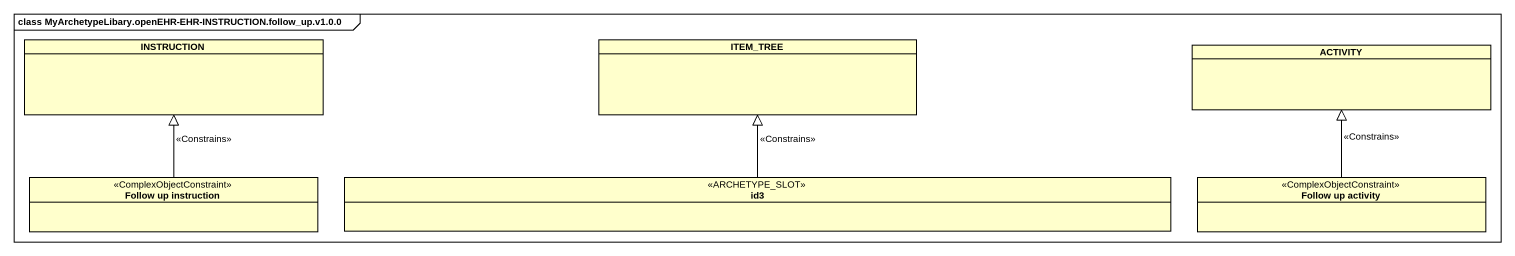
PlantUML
@startuml
mainframe class MyArchetypeLibary.openEHR-EHR-INSTRUCTION.follow_up.v1.0.0
hide circle
hide empty members
class INSTRUCTION
class ITEM_TREE
class ACTIVITY
class "Follow up instruction" as Follow_up_instruction <<ComplexObjectConstraint>>
class id3 <<ARCHETYPE_SLOT>>
class "Follow up activity" as Follow_up_activity <<ComplexObjectConstraint>>
Follow_up_instruction -up-|> INSTRUCTION : <<Constrains>>
id3 -up-|> ITEM_TREE : <<Constrains>>
Follow_up_activity -up-|> ACTIVITY : <<Constrains>>
@enduml
